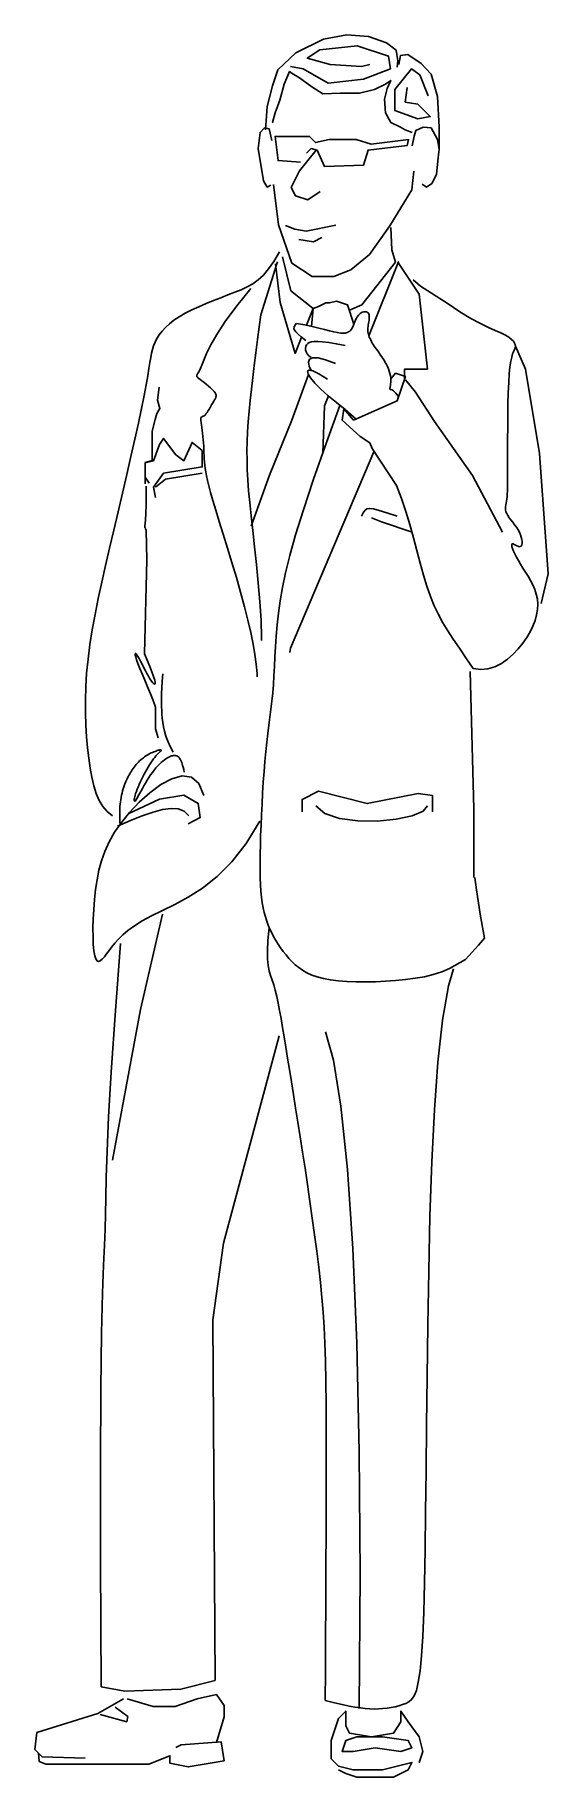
# Model space of a CAD drawing. Extents: x 208.21 to 208.74, y 96.83 to 98.64.
import ezdxf

# ---------------------------------------------------------------- set-up
doc = ezdxf.new("R2010")
doc.units = 0
doc.header["$MEASUREMENT"] = 0
doc.layers.add('L01', color=1, linetype='CONTINUOUS')

msp = doc.modelspace()

# ---------------------------------------------------------------- linework, layer by layer
at = {"layer": 'L01'}
for p, q in [((208.3006, 96.9078), (208.2738, 96.8925)), ((208.3044, 96.9078), (208.3312, 96.9001)), ((208.3541, 96.9001), (208.3771, 96.9078)), ((208.3771, 96.9078), (208.3974, 96.9123)), ((208.3974, 96.9123), (208.4051, 96.9008)), ((208.2738, 96.8925), (208.2103, 96.8727)), ((208.3312, 96.9001), (208.3541, 96.9001)), ((208.4051, 96.9008), (208.4051, 96.8893)), ((208.2103, 96.8727), (208.2082, 96.8553)), ((208.4051, 96.8893), (208.3974, 96.8625))]:
    msp.add_line(p, q, dxfattribs=at)
for points in [[(208.4482, 98.5413), (208.45, 98.5656), (208.4556, 98.587), (208.4612, 98.6038), (208.4798, 98.6215), (208.5087, 98.6355), (208.533, 98.6401), (208.5553, 98.6383), (208.574, 98.6317), (208.5842, 98.6243), (208.5861, 98.6131), (208.5851, 98.6066)], [(208.4743, 98.6071), (208.4874, 98.6049), (208.5134, 98.5897), (208.5503, 98.5941), (208.5785, 98.6049), (208.5763, 98.6179), (208.5438, 98.6288), (208.5047, 98.6244), (208.4917, 98.6158), (208.5156, 98.6092), (208.5481, 98.6071), (208.5568, 98.6092)], [(208.587, 98.6094), (208.5889, 98.6187), (208.5963, 98.6196), (208.6103, 98.6103), (208.6205, 98.5991), (208.6271, 98.5758), (208.6289, 98.5441), (208.6289, 98.5208)], [(208.4557, 98.5486), (208.4556, 98.5488), (208.4584, 98.559), (208.4631, 98.5721), (208.4677, 98.5889), (208.4733, 98.6019), (208.4761, 98.6), (208.4836, 98.5954), (208.4966, 98.5861), (208.5078, 98.5786), (208.5264, 98.5795), (208.546, 98.5795), (208.5618, 98.5833), (208.573, 98.5889), (208.5786, 98.5926), (208.5749, 98.5842), (208.5721, 98.573), (208.573, 98.559), (208.5786, 98.5488), (208.5889, 98.5441), (208.5935, 98.5413), (208.601, 98.5385)], [(208.6175, 98.5767), (208.6088, 98.5984), (208.6002, 98.6049), (208.5828, 98.5832), (208.5828, 98.5615), (208.6067, 98.5528), (208.6197, 98.555), (208.6067, 98.568), (208.5937, 98.5702), (208.5958, 98.5854)], [(208.4547, 98.5301), (208.4519, 98.5423), (208.4472, 98.5432), (208.4426, 98.5385), (208.4407, 98.5218), (208.4463, 98.4882), (208.45, 98.4817), (208.4538, 98.4835)], [(208.6112, 98.4845), (208.6159, 98.4817), (208.6215, 98.4854), (208.6261, 98.4947), (208.628, 98.5124), (208.6289, 98.5208), (208.6271, 98.5311), (208.6205, 98.5432), (208.6122, 98.5441), (208.6047, 98.5404), (208.6028, 98.5348), (208.601, 98.5245)], [(208.4848, 98.5077), (208.4613, 98.5093), (208.4582, 98.5343), (208.4941, 98.5343), (208.5004, 98.528), (208.5144, 98.5311), (208.5425, 98.5311), (208.5581, 98.5264), (208.5971, 98.5311), (208.5956, 98.5249), (208.555, 98.5202), (208.5503, 98.5046), (208.5097, 98.503), (208.5019, 98.5202), (208.4957, 98.5218), (208.491, 98.5171)], [(208.5051, 98.4769), (208.4922, 98.4683), (208.4793, 98.4726), (208.475, 98.4812), (208.4836, 98.4985), (208.5008, 98.52)], [(208.4567, 98.4842), (208.4618, 98.4423), (208.4756, 98.4025), (208.4967, 98.3884), (208.5195, 98.3884), (208.5371, 98.3955), (208.5564, 98.4113), (208.5775, 98.4412), (208.6007, 98.4789), (208.6025, 98.4982)], [(208.5215, 98.442), (208.4904, 98.4358), (208.4788, 98.4377), (208.4691, 98.4416)], [(208.5837, 98.4036), (208.5796, 98.4164), (208.5787, 98.4397)], [(208.289, 97.827), (208.2835, 97.8315), (208.279, 97.8369), (208.2752, 97.8432), (208.272, 97.8504), (208.2695, 97.8584), (208.2674, 97.8672), (208.2658, 97.8767), (208.2643, 97.887), (208.2631, 97.8979), (208.2621, 97.9094), (208.2613, 97.9216), (208.2609, 97.9343), (208.2609, 97.9475), (208.2612, 97.9613), (208.2621, 97.9755), (208.2635, 97.9902), (208.2654, 98.0053), (208.2678, 98.0208), (208.2708, 98.0368), (208.2741, 98.0532), (208.2778, 98.0702), (208.2817, 98.0877), (208.2859, 98.1058), (208.2903, 98.1244), (208.2948, 98.1436), (208.2994, 98.163), (208.3039, 98.1823), (208.3082, 98.2012), (208.3122, 98.2192), (208.3159, 98.236), (208.3192, 98.2513), (208.3219, 98.2647), (208.3241, 98.2759), (208.3257, 98.2852), (208.3269, 98.2929), (208.3279, 98.2991), (208.3288, 98.3043), (208.3296, 98.3087), (208.3306, 98.3126), (208.3318, 98.3163), (208.3333, 98.3201), (208.3352, 98.3239), (208.3377, 98.3277), (208.3406, 98.3316), (208.3441, 98.3354), (208.3482, 98.3392), (208.353, 98.343), (208.3585, 98.3467), (208.3647, 98.3503), (208.3716, 98.3537), (208.3788, 98.3571), (208.3864, 98.3603), (208.3941, 98.3635), (208.4018, 98.3665), (208.4092, 98.3694), (208.4163, 98.3721), (208.4229, 98.3748), (208.4291, 98.3777), (208.435, 98.381), (208.4406, 98.385), (208.4461, 98.3901), (208.4515, 98.3964), (208.457, 98.4043), (208.4627, 98.4141)], [(208.483, 98.4269), (208.4982, 98.4247), (208.5069, 98.4291)], [(208.4606, 98.4037), (208.4602, 98.4018), (208.4434, 98.3486), (208.4417, 98.3362), (208.4399, 98.3228), (208.4381, 98.3092), (208.4365, 98.296), (208.4349, 98.2833), (208.4335, 98.2711), (208.4322, 98.2594), (208.4311, 98.2482), (208.4303, 98.2373), (208.4296, 98.2269), (208.4291, 98.2168), (208.4289, 98.207), (208.429, 98.1972), (208.4293, 98.1873), (208.4298, 98.1768), (208.4307, 98.1655), (208.4318, 98.1532), (208.4332, 98.1395), (208.4349, 98.1242), (208.4368, 98.1071), (208.4388, 98.0887), (208.4407, 98.0695), (208.4424, 98.05), (208.4436, 98.0308), (208.4441, 98.0125), (208.444, 98.0095)], [(208.4858, 98.3254), (208.479, 98.3084), (208.4634, 98.3615), (208.4586, 98.4019)], [(208.4658, 98.4092), (208.4745, 98.3738), (208.4978, 98.3554), (208.5035, 98.3573), (208.511, 98.3611), (208.5148, 98.3611), (208.5223, 98.363), (208.5336, 98.3592), (208.5403, 98.3391)], [(208.5355, 98.3536), (208.5486, 98.3592), (208.5836, 98.4035)], [(208.586, 98.4041), (208.5866, 98.4037), (208.5559, 98.3267)], [(208.5861, 98.4036), (208.6083, 98.3702), (208.6168, 98.2922), (208.593, 98.2922), (208.593, 98.2814)], [(208.6644, 97.9805), (208.6722, 97.9794), (208.6797, 97.9801), (208.6869, 97.9823), (208.6937, 97.9858), (208.7, 97.9902), (208.7059, 97.9953), (208.7112, 98.001), (208.716, 98.0069), (208.7201, 98.0129), (208.7236, 98.0188), (208.7265, 98.0247), (208.7288, 98.0305), (208.7304, 98.0362), (208.7313, 98.0418), (208.7316, 98.0473), (208.7312, 98.0526), (208.7301, 98.0578), (208.7285, 98.0627), (208.7264, 98.0675), (208.7241, 98.0721), (208.7215, 98.0766), (208.7188, 98.0809), (208.7161, 98.085), (208.7136, 98.089), (208.7114, 98.0928), (208.7094, 98.0964), (208.7077, 98.0998), (208.7064, 98.1028), (208.7054, 98.1053), (208.7047, 98.1075), (208.7045, 98.109), (208.7046, 98.11), (208.7051, 98.1104), (208.706, 98.1102), (208.7071, 98.1097), (208.7084, 98.109), (208.7097, 98.1083), (208.7111, 98.1077), (208.7123, 98.1073), (208.7134, 98.1074), (208.7143, 98.108), (208.7149, 98.1091), (208.7152, 98.1106), (208.7153, 98.1126), (208.7151, 98.1148), (208.7145, 98.1172), (208.7137, 98.1197), (208.7125, 98.1224), (208.7111, 98.125), (208.7094, 98.1276), (208.7075, 98.1302), (208.7056, 98.1327), (208.7037, 98.1352), (208.702, 98.1375), (208.7005, 98.1397), (208.6993, 98.1418), (208.6985, 98.1437), (208.6981, 98.1455), (208.6979, 98.1472), (208.698, 98.1489), (208.6982, 98.1507), (208.6986, 98.1526), (208.699, 98.1546), (208.6993, 98.1568), (208.6996, 98.1592), (208.6998, 98.1621), (208.7, 98.1656), (208.7001, 98.1698), (208.7002, 98.1749), (208.7002, 98.1811), (208.7002, 98.1885), (208.7002, 98.1973), (208.7002, 98.2076), (208.7002, 98.2191), (208.7003, 98.2312), (208.7004, 98.2436), (208.7006, 98.2559), (208.7009, 98.2675), (208.7014, 98.2781), (208.702, 98.2873), (208.7027, 98.2946), (208.7035, 98.3003), (208.7045, 98.3047), (208.7054, 98.3079), (208.7063, 98.3102), (208.707, 98.3119), (208.7077, 98.3133), (208.7081, 98.3146), (208.7083, 98.316), (208.7081, 98.3176), (208.7075, 98.3193), (208.7063, 98.3211), (208.7043, 98.3231), (208.7016, 98.3253), (208.6979, 98.3275), (208.6933, 98.3299), (208.6874, 98.3325), (208.6803, 98.3355), (208.6719, 98.3395), (208.6619, 98.3447), (208.6504, 98.3517), (208.6373, 98.3607), (208.6095, 98.3786), (208.602, 98.385)], [(208.4397, 97.9719), (208.4395, 97.9754), (208.4385, 97.9849), (208.4372, 97.995), (208.4354, 98.0059), (208.433, 98.0178), (208.43, 98.0307), (208.4264, 98.0448), (208.4223, 98.0598), (208.4179, 98.0752), (208.4133, 98.0907), (208.4087, 98.1058), (208.4042, 98.1203), (208.4001, 98.1336), (208.3965, 98.1454), (208.3935, 98.1554), (208.3911, 98.1637), (208.3893, 98.1706), (208.3878, 98.1763), (208.3868, 98.1811), (208.386, 98.1852), (208.3854, 98.1887), (208.3851, 98.1921), (208.3848, 98.1954), (208.3845, 98.1987), (208.3844, 98.202), (208.3842, 98.2053), (208.384, 98.2087), (208.3839, 98.212), (208.3837, 98.2153), (208.3834, 98.2186), (208.3831, 98.222), (208.3827, 98.2253), (208.3823, 98.2284), (208.3819, 98.2314), (208.3816, 98.2341), (208.3813, 98.2365), (208.3811, 98.2385), (208.381, 98.2401), (208.3811, 98.2412), (208.3813, 98.2419), (208.3817, 98.2423), (208.3822, 98.2425), (208.3828, 98.2427), (208.3835, 98.243), (208.3843, 98.2435), (208.3853, 98.2443), (208.3863, 98.2456), (208.3875, 98.2471), (208.3887, 98.2489), (208.3899, 98.2509), (208.3911, 98.253), (208.3922, 98.255), (208.3934, 98.257), (208.3944, 98.2588), (208.3953, 98.2603), (208.3961, 98.2616), (208.3967, 98.2628), (208.397, 98.2639), (208.397, 98.265), (208.3967, 98.2662), (208.3959, 98.2674), (208.3947, 98.2689), (208.3931, 98.2706), (208.3911, 98.2725), (208.3888, 98.2745), (208.3864, 98.2765), (208.3841, 98.2784), (208.3818, 98.2801), (208.3799, 98.2816), (208.3783, 98.2828), (208.3773, 98.2836), (208.3767, 98.2843), (208.3766, 98.2849), (208.3769, 98.2858), (208.3776, 98.2872), (208.3787, 98.2892), (208.3801, 98.2921), (208.3818, 98.2961), (208.3839, 98.3015), (208.3869, 98.3084), (208.3912, 98.3173), (208.3975, 98.3283), (208.4063, 98.3418), (208.4183, 98.358), (208.4328, 98.3761)], [(208.4805, 98.3398), (208.4892, 98.3381), (208.4969, 98.3364), (208.5037, 98.3348), (208.5097, 98.3333), (208.5148, 98.332), (208.5193, 98.3309), (208.5231, 98.3301), (208.5263, 98.3297), (208.5291, 98.3295), (208.5313, 98.3297), (208.5332, 98.3302), (208.5347, 98.3309), (208.536, 98.3318), (208.5369, 98.3328), (208.5377, 98.3338), (208.5384, 98.3349), (208.5389, 98.3359), (208.5394, 98.337), (208.5398, 98.338), (208.5402, 98.339), (208.5406, 98.34), (208.541, 98.341), (208.5414, 98.3421), (208.5419, 98.3431), (208.5424, 98.3442), (208.5429, 98.3453), (208.5436, 98.3464), (208.5443, 98.3474), (208.5451, 98.3484), (208.5459, 98.3493), (208.5469, 98.3501), (208.5479, 98.3507), (208.549, 98.3513), (208.5501, 98.3516), (208.5513, 98.3518), (208.5524, 98.3518), (208.5535, 98.3516), (208.5544, 98.3512), (208.5552, 98.3506), (208.5558, 98.3498), (208.5562, 98.3487), (208.5563, 98.3475), (208.5563, 98.3461), (208.5562, 98.3445), (208.556, 98.3429), (208.5557, 98.3413), (208.5554, 98.3396), (208.5552, 98.3381), (208.555, 98.3366), (208.5548, 98.3351), (208.5548, 98.3337), (208.5548, 98.3324), (208.5549, 98.3311), (208.5551, 98.3297), (208.5554, 98.3284), (208.5558, 98.327), (208.5563, 98.3255), (208.557, 98.324), (208.5577, 98.3225), (208.5585, 98.3209), (208.5594, 98.3193), (208.5604, 98.3177), (208.5614, 98.3161), (208.5625, 98.3146), (208.5635, 98.3131), (208.5647, 98.3115), (208.5658, 98.31), (208.5669, 98.3084), (208.5681, 98.3068), (208.5693, 98.305), (208.5705, 98.3032), (208.5717, 98.3013), (208.5728, 98.2992), (208.574, 98.297), (208.5751, 98.2947), (208.5761, 98.2923), (208.577, 98.2899), (208.5777, 98.2875), (208.5783, 98.2852), (208.5786, 98.2829), (208.5788, 98.2807), (208.5787, 98.2786), (208.5785, 98.2767), (208.5783, 98.275), (208.578, 98.2735), (208.5778, 98.2724), (208.5778, 98.2716), (208.5778, 98.2711), (208.5781, 98.271), (208.5788, 98.271), (208.5799, 98.2706), (208.5816, 98.2694), (208.5839, 98.2671), (208.5868, 98.2636)], [(208.4962, 98.3366), (208.4978, 98.3554), (208.4908, 98.3378)], [(208.4902, 98.3219), (208.4855, 98.3256), (208.4821, 98.3286), (208.4797, 98.3308), (208.4783, 98.3327), (208.4778, 98.3343), (208.478, 98.3358), (208.4789, 98.3376), (208.4803, 98.3398)], [(208.4959, 98.3042), (208.4934, 98.3061), (208.4916, 98.3082), (208.4904, 98.3102), (208.4898, 98.3122), (208.4897, 98.3141), (208.4901, 98.3158), (208.4909, 98.3174), (208.4922, 98.3187), (208.4938, 98.3197), (208.496, 98.3205), (208.4989, 98.3208), (208.5027, 98.3208), (208.5077, 98.3205), (208.514, 98.3197), (208.5218, 98.3185), (208.5313, 98.3168)], [(208.7083, 98.3162), (208.7187, 98.2922), (208.7335, 98.2042), (208.7424, 98.0789), (208.735, 98.0483)], [(208.493, 98.2864), (208.4757, 98.2391), (208.4524, 98.1818), (208.4333, 98.1288)], [(208.5425, 98.2402), (208.5398, 98.2426), (208.5311, 98.25), (208.5221, 98.2573), (208.5135, 98.2644), (208.5059, 98.2712), (208.4997, 98.2775), (208.4952, 98.2829), (208.4925, 98.2871), (208.4919, 98.29), (208.4935, 98.2912), (208.4974, 98.2904), (208.5038, 98.2873), (208.5129, 98.2817)], [(208.4958, 98.2907), (208.4937, 98.2951), (208.4929, 98.2994), (208.4941, 98.3024), (208.4974, 98.304), (208.5029, 98.3039), (208.5108, 98.3019), (208.5212, 98.2979)], [(208.4951, 98.2922), (208.4947, 98.2909)], [(208.5787, 98.2819), (208.5837, 98.2879), (208.5938, 98.2845), (208.5854, 98.2592), (208.5399, 98.239), (208.5297, 98.2508), (208.5281, 98.239), (208.5466, 98.2221), (208.5569, 98.2153)], [(208.3375, 98.2735), (208.3359, 98.2598), (208.3383, 98.2512), (208.3351, 98.2461), (208.3335, 98.2396), (208.3303, 98.2274), (208.3303, 98.1971), (208.3231, 98.1949), (208.3231, 98.1726)], [(208.5941, 98.2811), (208.6042, 98.2681), (208.624, 98.2376), (208.6636, 98.1814), (208.6949, 98.1224)], [(208.6761, 97.6997), (208.6698, 97.6925), (208.6564, 97.6776), (208.6398, 97.6683), (208.6316, 97.6646), (208.6228, 97.6618), (208.6136, 97.6596), (208.6039, 97.658), (208.5939, 97.6567), (208.5836, 97.6557), (208.5731, 97.655), (208.5627, 97.6544), (208.5524, 97.6542), (208.5424, 97.6542), (208.5328, 97.6546), (208.5239, 97.6553), (208.5158, 97.6563), (208.5085, 97.6577), (208.5021, 97.6594), (208.4964, 97.6614), (208.4914, 97.6637), (208.4869, 97.6663), (208.4829, 97.6691), (208.4792, 97.6721), (208.4758, 97.6754), (208.4726, 97.6787), (208.4696, 97.6823), (208.4667, 97.6859), (208.4639, 97.6897), (208.4614, 97.6935), (208.459, 97.6974), (208.4567, 97.7014), (208.4547, 97.7053), (208.4528, 97.7093), (208.451, 97.7134), (208.4495, 97.7175), (208.4481, 97.7219), (208.4468, 97.7265), (208.4458, 97.7314), (208.4448, 97.7367), (208.4441, 97.7424), (208.4435, 97.7486), (208.4431, 97.7553), (208.4428, 97.7625), (208.4427, 97.7703), (208.4427, 97.7786), (208.4427, 97.7874), (208.4429, 97.7968), (208.4432, 97.8068), (208.4436, 97.8173), (208.4441, 97.8282), (208.4446, 97.8394), (208.4452, 97.8507), (208.4459, 97.862), (208.4467, 97.8731), (208.4476, 97.8838), (208.4485, 97.894), (208.4495, 97.9037), (208.4506, 97.9127), (208.4517, 97.9214), (208.4528, 97.9299), (208.4539, 97.9382), (208.4548, 97.9465), (208.4557, 97.955), (208.4564, 97.9637), (208.457, 97.9728), (208.4575, 97.9824), (208.4581, 97.9925), (208.4586, 98.0031), (208.4594, 98.0142), (208.4604, 98.0258), (208.4617, 98.0381), (208.4635, 98.051), (208.4658, 98.0647), (208.469, 98.0801), (208.4734, 98.0981), (208.4795, 98.1196), (208.4877, 98.1458), (208.4983, 98.1775), (208.5117, 98.2157), (208.5257, 98.2543)], [(208.5137, 98.2643), (208.5096, 98.254), (208.5079, 98.2048)], [(208.3337, 98.1585), (208.3315, 98.1691), (208.3421, 98.1839), (208.3824, 98.1903), (208.3824, 98.2073), (208.3718, 98.2158), (208.3633, 98.1967), (208.3549, 98.203), (208.3421, 98.22), (208.3379, 98.2137), (208.3315, 98.1967), (208.3231, 98.1946), (208.3231, 98.1797), (208.3273, 98.1733)], [(208.5593, 98.2096), (208.5569, 98.2153)], [(208.4735, 97.9972), (208.4741, 98.0016), (208.5609, 98.206)], [(208.6644, 97.9805), (208.6568, 97.9917), (208.65, 98.0017), (208.6437, 98.0109), (208.638, 98.0196), (208.6329, 98.0281), (208.6282, 98.0366), (208.6239, 98.0456), (208.6199, 98.0554), (208.6162, 98.0662), (208.6127, 98.0778), (208.6093, 98.0903), (208.6059, 98.1032), (208.6023, 98.1166), (208.5985, 98.1303), (208.5944, 98.144), (208.5898, 98.1576), (208.5847, 98.171), (208.5591, 98.2096)], [(208.3337, 98.1691), (208.3443, 98.1776), (208.3824, 98.1839)], [(208.3241, 98.1704), (208.3242, 98.1678), (208.3242, 98.1589), (208.324, 98.1504), (208.3238, 98.1423), (208.3234, 98.135), (208.3228, 98.1286), (208.3226, 98.1269)], [(208.5851, 98.1392), (208.5746, 98.1427), (208.5667, 98.1451), (208.5608, 98.1466), (208.5567, 98.1471), (208.5538, 98.1466), (208.5516, 98.1451), (208.5499, 98.1427), (208.5481, 98.1392)], [(208.3231, 98.1264), (208.324, 98.1244), (208.3246, 98.0935), (208.3223, 97.9956), (208.3251, 97.989), (208.3277, 97.9827), (208.33, 97.977), (208.3318, 97.9722), (208.3329, 97.9685), (208.3334, 97.9661), (208.3334, 97.9647), (208.3329, 97.9642), (208.332, 97.9646), (208.3308, 97.9657), (208.3295, 97.9674), (208.3279, 97.9697), (208.3263, 97.9724), (208.3246, 97.9754), (208.323, 97.9786), (208.3213, 97.9819), (208.3197, 97.9851), (208.3182, 97.9881), (208.3168, 97.9908), (208.3155, 97.993), (208.3144, 97.9947), (208.3136, 97.9958), (208.3129, 97.9962), (208.3126, 97.9958), (208.3127, 97.9947), (208.3132, 97.9926), (208.3141, 97.9896), (208.3155, 97.9856), (208.3175, 97.9806), (208.3199, 97.9748), (208.3226, 97.9683), (208.3255, 97.9613), (208.3284, 97.9542), (208.3312, 97.9471), (208.3338, 97.9401), (208.3338, 97.9178), (208.3356, 97.9119), (208.3365, 97.9082)], [(208.5584, 98.1373), (208.569, 98.133), (208.6008, 98.1224)], [(208.3413, 97.9749), (208.3408, 97.9671), (208.3404, 97.9604), (208.3401, 97.9546), (208.34, 97.9495), (208.3399, 97.945), (208.34, 97.9409), (208.3402, 97.9369), (208.3405, 97.9329), (208.3408, 97.9288), (208.3414, 97.9244), (208.3421, 97.9199), (208.3432, 97.9151), (208.3446, 97.91), (208.3466, 97.9048), (208.349, 97.8993), (208.3521, 97.8935)], [(208.6612, 97.9775), (208.6649, 97.8344), (208.6649, 97.7629)], [(208.2965, 97.8196), (208.2965, 97.8239), (208.2965, 97.8278), (208.2966, 97.8311), (208.2966, 97.8341), (208.2967, 97.8368), (208.2969, 97.8393), (208.2972, 97.8416), (208.2975, 97.8439), (208.2979, 97.8462), (208.2984, 97.8485), (208.2989, 97.8508), (208.2995, 97.853), (208.3002, 97.8552), (208.3008, 97.8573), (208.3015, 97.8593), (208.3022, 97.8611), (208.3028, 97.8628), (208.3035, 97.8643), (208.3042, 97.8658), (208.3049, 97.8672), (208.3056, 97.8685), (208.3063, 97.8698), (208.307, 97.871), (208.3078, 97.8723), (208.3087, 97.8736), (208.3096, 97.875), (208.3106, 97.8763), (208.3116, 97.8777), (208.3126, 97.879), (208.3137, 97.8804), (208.3148, 97.8817), (208.316, 97.883), (208.3172, 97.8842), (208.3185, 97.8853), (208.3197, 97.8865), (208.3211, 97.8875), (208.3224, 97.8885), (208.3237, 97.8894), (208.3251, 97.8903), (208.3265, 97.8911), (208.3279, 97.8919), (208.3293, 97.8926), (208.3307, 97.8932), (208.332, 97.8937), (208.3333, 97.8942), (208.3345, 97.8946), (208.3356, 97.895), (208.3366, 97.8953), (208.3375, 97.8955), (208.3382, 97.8957), (208.3388, 97.8958), (208.3393, 97.8958), (208.3396, 97.8957), (208.3397, 97.8956), (208.3397, 97.8953), (208.3395, 97.895), (208.3392, 97.8946), (208.3387, 97.8941), (208.338, 97.8934), (208.3373, 97.8927), (208.3363, 97.8917), (208.3353, 97.8907), (208.3342, 97.8894), (208.333, 97.8879), (208.3317, 97.8863), (208.3304, 97.8844), (208.329, 97.8824), (208.3276, 97.8802), (208.3261, 97.8779), (208.3247, 97.8755), (208.3232, 97.873), (208.3218, 97.8704), (208.3204, 97.8677), (208.3191, 97.865), (208.3179, 97.8623), (208.3167, 97.8597), (208.3156, 97.8571), (208.3146, 97.8547), (208.3138, 97.8524), (208.3131, 97.8503), (208.3126, 97.8484), (208.3122, 97.8468), (208.3119, 97.8454), (208.3117, 97.8443), (208.3117, 97.8434), (208.3118, 97.8428), (208.3119, 97.8424), (208.3121, 97.8423), (208.3124, 97.8424), (208.3128, 97.8428), (208.3133, 97.8434), (208.3138, 97.8444), (208.3145, 97.8456), (208.3153, 97.8471), (208.3163, 97.8488), (208.3174, 97.8508), (208.3187, 97.8532), (208.3201, 97.8557), (208.3216, 97.8584), (208.3233, 97.8612), (208.325, 97.8641), (208.3268, 97.8669), (208.3287, 97.8697), (208.3305, 97.8723), (208.3324, 97.8747), (208.3342, 97.877), (208.3361, 97.8791), (208.3379, 97.8809), (208.3397, 97.8826), (208.3414, 97.8841), (208.343, 97.8854), (208.3446, 97.8866), (208.3461, 97.8875), (208.3476, 97.8883), (208.3489, 97.8889), (208.3502, 97.8894), (208.3514, 97.8897), (208.3525, 97.8899), (208.3535, 97.8899), (208.3545, 97.8899), (208.3553, 97.8897), (208.356, 97.8895), (208.3567, 97.8891), (208.3574, 97.8887), (208.3579, 97.8881), (208.3585, 97.8874), (208.359, 97.8867), (208.3595, 97.8859), (208.36, 97.8849), (208.3605, 97.8839), (208.361, 97.8826), (208.3615, 97.8812), (208.362, 97.8795), (208.3625, 97.8776), (208.3631, 97.8753), (208.3637, 97.8727)], [(208.4423, 97.8217), (208.428, 97.7983), (208.4131, 97.7793), (208.3978, 97.764), (208.3826, 97.7519), (208.3679, 97.7423), (208.3539, 97.7347), (208.341, 97.7285), (208.3295, 97.723), (208.3198, 97.7178), (208.3118, 97.7127), (208.3051, 97.7079), (208.2996, 97.7033), (208.2951, 97.6988), (208.2914, 97.6946), (208.2882, 97.6906), (208.2855, 97.6868), (208.2829, 97.6833), (208.2805, 97.6803), (208.2783, 97.6779), (208.2763, 97.6762), (208.2745, 97.6756), (208.273, 97.6762), (208.2716, 97.6781), (208.2705, 97.6815), (208.2696, 97.6867), (208.269, 97.6933), (208.2687, 97.7011), (208.2686, 97.71), (208.2689, 97.7196), (208.2694, 97.7296), (208.2702, 97.74), (208.2714, 97.7503), (208.2729, 97.7605), (208.2749, 97.7704), (208.2776, 97.7803), (208.2811, 97.7901), (208.2856, 97.8), (208.2912, 97.81), (208.2982, 97.8201), (208.3066, 97.8306), (208.3166, 97.8412), (208.3277, 97.8512), (208.3392, 97.8597), (208.3507, 97.8658), (208.3615, 97.8687), (208.3711, 97.8673), (208.3788, 97.8607), (208.3842, 97.8482)], [(208.4863, 97.8314), (208.4863, 97.8442), (208.5033, 97.8527), (208.5541, 97.8399), (208.6071, 97.8505), (208.622, 97.8484), (208.622, 97.8314)], [(208.2943, 97.8165), (208.3077, 97.8221), (208.32, 97.827), (208.3312, 97.831), (208.3412, 97.8336), (208.35, 97.8348), (208.3575, 97.8343), (208.3636, 97.8318), (208.3683, 97.827)], [(208.3676, 97.8189), (208.3803, 97.8253), (208.3782, 97.8401), (208.3633, 97.8486), (208.3379, 97.8444), (208.3061, 97.8295)], [(208.5005, 97.8376), (208.5101, 97.8294), (208.5254, 97.8242), (208.5443, 97.8218), (208.5646, 97.8217), (208.5842, 97.8237), (208.6009, 97.8272), (208.6125, 97.832), (208.6168, 97.8376)], [(208.6761, 97.6997), (208.6718, 97.7249), (208.6678, 97.7501), (208.666, 97.763)], [(208.2889, 97.4685), (208.318, 97.6256), (208.3412, 97.7246)], [(208.5105, 96.9062), (208.5106, 96.9367), (208.5107, 96.9707), (208.5109, 97.0072), (208.5111, 97.0449), (208.5113, 97.0829), (208.5114, 97.1199), (208.5115, 97.1549), (208.5115, 97.1866), (208.5113, 97.2143), (208.5111, 97.2384), (208.5106, 97.2594), (208.51, 97.278), (208.5092, 97.2948), (208.5082, 97.3105), (208.5069, 97.3258), (208.5054, 97.3412), (208.5036, 97.3572), (208.5015, 97.3739), (208.4993, 97.391), (208.4969, 97.4084), (208.4945, 97.4258), (208.4919, 97.4432), (208.4894, 97.4603), (208.4868, 97.4769), (208.4843, 97.4929), (208.4819, 97.5082), (208.4796, 97.5229), (208.4774, 97.5369), (208.4752, 97.5503), (208.4731, 97.563), (208.4712, 97.575), (208.4693, 97.5863), (208.4676, 97.5969), (208.466, 97.6068), (208.4644, 97.616), (208.4629, 97.6244), (208.4614, 97.6322), (208.4599, 97.6392), (208.4584, 97.6456), (208.4568, 97.6512), (208.4552, 97.6561), (208.4536, 97.6608), (208.4522, 97.6657), (208.4511, 97.6713), (208.4504, 97.6782), (208.4503, 97.6866), (208.4508, 97.6973), (208.4521, 97.7105)], [(208.2773, 96.9204), (208.2766, 97.0504), (208.2765, 97.1525), (208.2769, 97.2305), (208.2777, 97.2884), (208.2787, 97.3301), (208.2797, 97.3594), (208.2806, 97.3803), (208.2813, 97.3968), (208.2817, 97.4123), (208.282, 97.4295), (208.2824, 97.4507), (208.2833, 97.478), (208.2849, 97.5137), (208.2876, 97.5602), (208.2916, 97.6195), (208.2973, 97.6941)], [(208.5105, 96.9062), (208.5199, 96.9039), (208.528, 96.902), (208.5352, 96.9004), (208.5415, 96.8992), (208.5471, 96.8984), (208.5521, 96.8978), (208.5569, 96.8974), (208.5614, 96.8973), (208.5659, 96.8974), (208.5704, 96.8977), (208.5747, 96.8982), (208.579, 96.8989), (208.5831, 96.8997), (208.587, 96.9007), (208.5907, 96.9019), (208.5942, 96.9032), (208.5974, 96.9048), (208.6003, 96.9071), (208.6029, 96.9109), (208.6053, 96.9166), (208.6073, 96.9251), (208.6092, 96.9369), (208.6107, 96.9526), (208.6119, 96.9728), (208.6129, 96.9981), (208.6137, 97.0284), (208.6143, 97.0632), (208.6148, 97.1024), (208.6153, 97.1457), (208.6158, 97.1927), (208.6164, 97.2431), (208.6171, 97.2968), (208.6181, 97.353), (208.6194, 97.4103), (208.6214, 97.4669), (208.6241, 97.521), (208.6277, 97.5708), (208.6325, 97.6144), (208.6387, 97.65), (208.6439, 97.6679)], [(208.2773, 96.9204), (208.3018, 96.9159), (208.3602, 96.9181), (208.3957, 96.927), (208.3935, 97.3024), (208.4046, 97.3823), (208.4624, 97.598)], [(208.5107, 97.6021), (208.5191, 97.5728), (208.5267, 97.5248), (208.5335, 97.4591), (208.539, 97.3766), (208.5432, 97.2783), (208.5458, 97.1651), (208.5467, 97.038), (208.5456, 96.8979)], [(208.2919, 96.8992), (208.3051, 96.8894), (208.3039, 96.884), (208.2762, 96.8916)], [(208.5241, 96.834), (208.5318, 96.8302), (208.5432, 96.8264), (208.5815, 96.8264), (208.5891, 96.8302), (208.5968, 96.834), (208.6006, 96.8417), (208.57, 96.834), (208.5394, 96.834), (208.5241, 96.8379), (208.5165, 96.8455), (208.5165, 96.8646), (208.5241, 96.8876), (208.5318, 96.8952), (208.5318, 96.8799), (208.5356, 96.8723), (208.5585, 96.8685), (208.5815, 96.8723), (208.5891, 96.8838), (208.5891, 96.8952), (208.5968, 96.8838), (208.6083, 96.8685), (208.6121, 96.8532), (208.6083, 96.8417), (208.6083, 96.8417)], [(208.2082, 96.8553), (208.2158, 96.8477), (208.2607, 96.8462)], [(208.355, 96.8572), (208.3603, 96.8601), (208.402, 96.8632), (208.4051, 96.8434), (208.3679, 96.8371), (208.3488, 96.8409), (208.3488, 96.8486), (208.3267, 96.84), (208.2847, 96.84), (208.2197, 96.84), (208.2127, 96.8427), (208.212, 96.8515)]]:
    msp.add_lwpolyline(points, dxfattribs=at)
msp.add_lwpolyline([(208.5432, 96.8685), (208.5318, 96.8646), (208.5279, 96.8532), (208.5394, 96.8532), (208.5624, 96.857), (208.5891, 96.8532), (208.6006, 96.857), (208.5968, 96.8646), (208.57, 96.8685)], close=True, dxfattribs=at)

doc.saveas('drawing.dxf')
